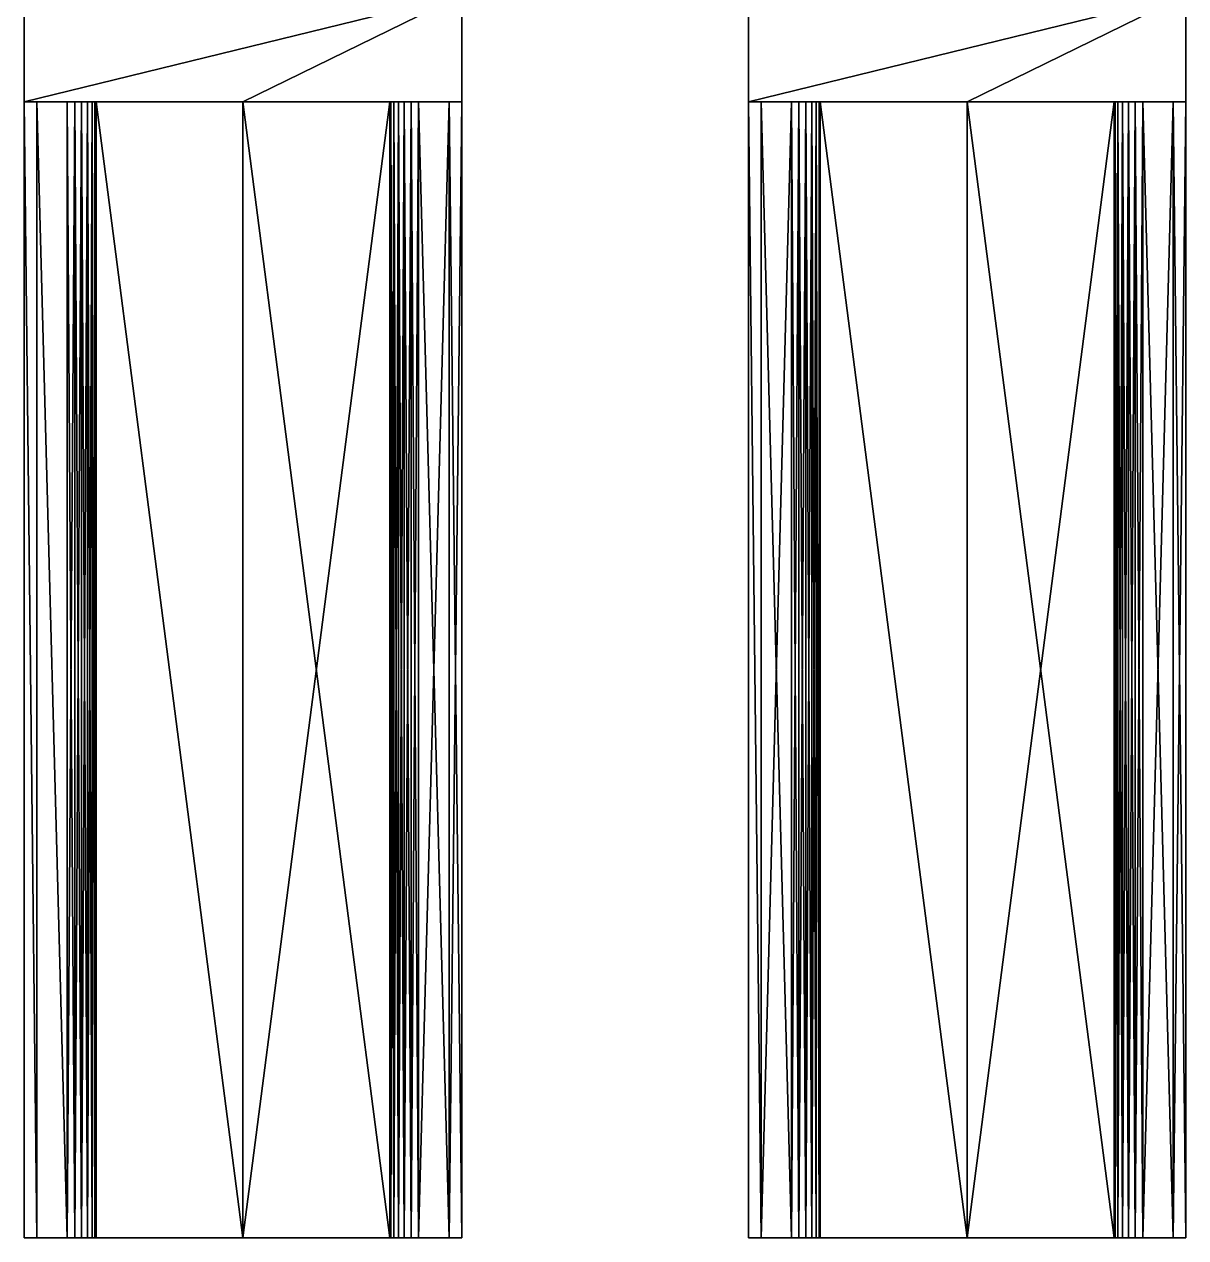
# Model space of a CAD drawing. Header units: metres. Extents: x -0.193 to 0.15, y -0.294 to 0.362.
# Drawn here: x -0.029 to 0.133, y -0.2935 to -0.1242 of the extents above; entities that cross this region are included whole.
import ezdxf

# ---------------------------------------------------------------- set-up
doc = ezdxf.new("R2010")
doc.units = ezdxf.units.M

msp = doc.modelspace()

# ---------------------------------------------------------------- linework, layer by layer
at = {"layer": 'default', "color": 251}
for points in [[(0.032004, -0.119996, -0.1287), (0.0015, -0.134996, -0.1287), (-0.029004, -0.134996, -0.1287), (0.032004, -0.119996, -0.1287)], [(0.032004, -0.119996, -0.1287), (-0.029004, -0.134996, -0.1287), (-0.029004, -0.119996, -0.1287), (0.032004, -0.119996, -0.1287)], [(-0.029004, -0.134996, -0.1287), (-0.029004, -0.134996, -0.189696), (-0.029004, -0.119996, -0.189696), (-0.029004, -0.134996, -0.1287)], [(-0.029004, -0.134996, -0.1287), (-0.029004, -0.119996, -0.189696), (-0.029004, -0.119996, -0.1287), (-0.029004, -0.134996, -0.1287)], [(0.032004, -0.119996, -0.189696), (-0.029004, -0.119996, -0.189696), (-0.029004, -0.134996, -0.189696), (0.032004, -0.119996, -0.189696)], [(0.032004, -0.119996, -0.189696), (-0.029004, -0.134996, -0.189696), (0.0015, -0.134996, -0.189696), (0.032004, -0.119996, -0.189696)], [(0.032004, -0.119996, -0.1287), (0.032004, -0.134996, -0.1287), (0.0015, -0.134996, -0.1287), (0.032004, -0.119996, -0.1287)], [(0.032004, -0.119996, -0.189696), (0.0015, -0.134996, -0.189696), (0.032004, -0.134996, -0.189696), (0.032004, -0.119996, -0.189696)], [(0.032004, -0.134996, -0.159204), (0.032004, -0.134996, -0.1287), (0.032004, -0.119996, -0.1287), (0.032004, -0.134996, -0.159204)], [(0.032004, -0.134996, -0.159204), (0.032004, -0.119996, -0.1287), (0.032004, -0.119996, -0.189696), (0.032004, -0.134996, -0.159204)], [(0.032004, -0.134996, -0.159204), (0.032004, -0.119996, -0.189696), (0.032004, -0.134996, -0.189696), (0.032004, -0.134996, -0.159204)], [(0.132996, -0.119996, -0.1287), (0.102504, -0.134996, -0.1287), (0.072, -0.134996, -0.1287), (0.132996, -0.119996, -0.1287)], [(0.132996, -0.119996, -0.1287), (0.072, -0.134996, -0.1287), (0.072, -0.119996, -0.1287), (0.132996, -0.119996, -0.1287)], [(0.072, -0.119996, -0.189696), (0.072, -0.119996, -0.1287), (0.072, -0.134996, -0.1287), (0.072, -0.119996, -0.189696)], [(0.072, -0.119996, -0.189696), (0.072, -0.134996, -0.1287), (0.072, -0.134996, -0.159204), (0.072, -0.119996, -0.189696)], [(0.072, -0.119996, -0.189696), (0.072, -0.134996, -0.159204), (0.072, -0.134996, -0.189696), (0.072, -0.119996, -0.189696)], [(0.132996, -0.119996, -0.189696), (0.072, -0.119996, -0.189696), (0.072, -0.134996, -0.189696), (0.132996, -0.119996, -0.189696)], [(0.132996, -0.119996, -0.189696), (0.072, -0.134996, -0.189696), (0.102504, -0.134996, -0.189696), (0.132996, -0.119996, -0.189696)], [(0.132996, -0.119996, -0.1287), (0.132996, -0.134996, -0.1287), (0.102504, -0.134996, -0.1287), (0.132996, -0.119996, -0.1287)], [(0.132996, -0.119996, -0.189696), (0.102504, -0.134996, -0.189696), (0.132996, -0.134996, -0.189696), (0.132996, -0.119996, -0.189696)], [(0.132996, -0.134996, -0.1287), (0.132996, -0.119996, -0.1287), (0.132996, -0.119996, -0.189696), (0.132996, -0.134996, -0.1287)], [(0.132996, -0.134996, -0.1287), (0.132996, -0.119996, -0.189696), (0.132996, -0.134996, -0.189696), (0.132996, -0.134996, -0.1287)], [(-0.029004, -0.134996, -0.1287), (-0.029004, -0.134996, -0.159204), (-0.029004, -0.134996, -0.189696), (-0.029004, -0.134996, -0.1287)], [(-0.029004, -0.134996, -0.159204), (-0.02724, -0.134996, -0.138696), (-0.02724, -0.293504, -0.138696), (-0.029004, -0.134996, -0.159204)], [(-0.029004, -0.134996, -0.159204), (-0.02724, -0.293504, -0.138696), (-0.029004, -0.293504, -0.159204), (-0.029004, -0.134996, -0.159204)], [(-0.029004, -0.134996, -0.159204), (-0.029004, -0.293504, -0.159204), (-0.02724, -0.293504, -0.1797), (-0.029004, -0.134996, -0.159204)], [(-0.029004, -0.134996, -0.159204), (-0.02724, -0.293504, -0.1797), (-0.02724, -0.134996, -0.1797), (-0.029004, -0.134996, -0.159204)], [(-0.02724, -0.134996, -0.138696), (-0.029004, -0.134996, -0.159204), (-0.029004, -0.134996, -0.1287), (-0.02724, -0.134996, -0.138696)], [(-0.018996, -0.134996, -0.187932), (0.0015, -0.134996, -0.189696), (-0.029004, -0.134996, -0.189696), (-0.018996, -0.134996, -0.187932)], [(-0.029004, -0.134996, -0.1287), (0.0015, -0.134996, -0.1287), (-0.018996, -0.134996, -0.130464), (-0.029004, -0.134996, -0.1287)], [(-0.018996, -0.134996, -0.130464), (-0.02724, -0.134996, -0.138696), (-0.029004, -0.134996, -0.1287), (-0.018996, -0.134996, -0.130464)], [(-0.029004, -0.134996, -0.189696), (-0.029004, -0.134996, -0.159204), (-0.02724, -0.134996, -0.1797), (-0.029004, -0.134996, -0.189696)], [(-0.02724, -0.134996, -0.1797), (-0.018996, -0.134996, -0.187932), (-0.029004, -0.134996, -0.189696), (-0.02724, -0.134996, -0.1797)], [(-0.02724, -0.134996, -0.138696), (-0.023004, -0.134996, -0.138696), (-0.023004, -0.293504, -0.138696), (-0.02724, -0.134996, -0.138696)], [(-0.02724, -0.134996, -0.138696), (-0.023004, -0.293504, -0.138696), (-0.02724, -0.293504, -0.138696), (-0.02724, -0.134996, -0.138696)], [(-0.02724, -0.134996, -0.1797), (-0.02724, -0.293504, -0.1797), (-0.023004, -0.293504, -0.1797), (-0.02724, -0.134996, -0.1797)], [(-0.02724, -0.134996, -0.1797), (-0.023004, -0.293504, -0.1797), (-0.023004, -0.134996, -0.1797), (-0.02724, -0.134996, -0.1797)], [(-0.02724, -0.134996, -0.1797), (-0.023004, -0.134996, -0.1797), (-0.02196, -0.134996, -0.179832), (-0.02724, -0.134996, -0.1797)], [(-0.02724, -0.134996, -0.1797), (-0.02196, -0.134996, -0.179832), (-0.021, -0.134996, -0.18024), (-0.02724, -0.134996, -0.1797)], [(-0.02724, -0.134996, -0.1797), (-0.021, -0.134996, -0.18024), (-0.020172, -0.134996, -0.180876), (-0.02724, -0.134996, -0.1797)], [(-0.02724, -0.134996, -0.1797), (-0.020172, -0.134996, -0.180876), (-0.019536, -0.134996, -0.181704), (-0.02724, -0.134996, -0.1797)], [(-0.02724, -0.134996, -0.1797), (-0.019536, -0.134996, -0.181704), (-0.01914, -0.134996, -0.182664), (-0.02724, -0.134996, -0.1797)], [(-0.02724, -0.134996, -0.1797), (-0.01914, -0.134996, -0.182664), (-0.018996, -0.134996, -0.183696), (-0.02724, -0.134996, -0.1797)], [(-0.018996, -0.134996, -0.130464), (-0.023004, -0.134996, -0.138696), (-0.02724, -0.134996, -0.138696), (-0.018996, -0.134996, -0.130464)], [(-0.02724, -0.134996, -0.1797), (-0.018996, -0.134996, -0.183696), (-0.018996, -0.134996, -0.187932), (-0.02724, -0.134996, -0.1797)], [(-0.023004, -0.134996, -0.138696), (-0.02196, -0.134996, -0.138564), (-0.02196, -0.293504, -0.138564), (-0.023004, -0.134996, -0.138696)], [(-0.023004, -0.134996, -0.138696), (-0.02196, -0.293504, -0.138564), (-0.023004, -0.293504, -0.138696), (-0.023004, -0.134996, -0.138696)], [(-0.023004, -0.293504, -0.1797), (-0.02196, -0.293504, -0.179832), (-0.02196, -0.134996, -0.179832), (-0.023004, -0.293504, -0.1797)], [(-0.023004, -0.293504, -0.1797), (-0.02196, -0.134996, -0.179832), (-0.023004, -0.134996, -0.1797), (-0.023004, -0.293504, -0.1797)], [(-0.018996, -0.134996, -0.130464), (-0.02196, -0.134996, -0.138564), (-0.023004, -0.134996, -0.138696), (-0.018996, -0.134996, -0.130464)], [(-0.02196, -0.134996, -0.138564), (-0.021, -0.134996, -0.138168), (-0.021, -0.293504, -0.138168), (-0.02196, -0.134996, -0.138564)], [(-0.02196, -0.134996, -0.138564), (-0.021, -0.293504, -0.138168), (-0.02196, -0.293504, -0.138564), (-0.02196, -0.134996, -0.138564)], [(-0.02196, -0.293504, -0.179832), (-0.021, -0.293504, -0.18024), (-0.021, -0.134996, -0.18024), (-0.02196, -0.293504, -0.179832)], [(-0.02196, -0.293504, -0.179832), (-0.021, -0.134996, -0.18024), (-0.02196, -0.134996, -0.179832), (-0.02196, -0.293504, -0.179832)], [(-0.018996, -0.134996, -0.130464), (-0.021, -0.134996, -0.138168), (-0.02196, -0.134996, -0.138564), (-0.018996, -0.134996, -0.130464)], [(-0.021, -0.134996, -0.138168), (-0.020172, -0.134996, -0.137532), (-0.020172, -0.293504, -0.137532), (-0.021, -0.134996, -0.138168)], [(-0.021, -0.134996, -0.138168), (-0.020172, -0.293504, -0.137532), (-0.021, -0.293504, -0.138168), (-0.021, -0.134996, -0.138168)], [(-0.021, -0.293504, -0.18024), (-0.020172, -0.293504, -0.180876), (-0.020172, -0.134996, -0.180876), (-0.021, -0.293504, -0.18024)], [(-0.021, -0.293504, -0.18024), (-0.020172, -0.134996, -0.180876), (-0.021, -0.134996, -0.18024), (-0.021, -0.293504, -0.18024)], [(-0.018996, -0.134996, -0.130464), (-0.020172, -0.134996, -0.137532), (-0.021, -0.134996, -0.138168), (-0.018996, -0.134996, -0.130464)], [(-0.020172, -0.134996, -0.137532), (-0.019536, -0.134996, -0.136704), (-0.019536, -0.293504, -0.136704), (-0.020172, -0.134996, -0.137532)], [(-0.020172, -0.134996, -0.137532), (-0.019536, -0.293504, -0.136704), (-0.020172, -0.293504, -0.137532), (-0.020172, -0.134996, -0.137532)], [(-0.020172, -0.293504, -0.180876), (-0.019536, -0.293504, -0.181704), (-0.019536, -0.134996, -0.181704), (-0.020172, -0.293504, -0.180876)], [(-0.020172, -0.293504, -0.180876), (-0.019536, -0.134996, -0.181704), (-0.020172, -0.134996, -0.180876), (-0.020172, -0.293504, -0.180876)], [(-0.018996, -0.134996, -0.130464), (-0.019536, -0.134996, -0.136704), (-0.020172, -0.134996, -0.137532), (-0.018996, -0.134996, -0.130464)], [(-0.019536, -0.134996, -0.136704), (-0.01914, -0.134996, -0.135732), (-0.01914, -0.293504, -0.135732), (-0.019536, -0.134996, -0.136704)], [(-0.019536, -0.134996, -0.136704), (-0.01914, -0.293504, -0.135732), (-0.019536, -0.293504, -0.136704), (-0.019536, -0.134996, -0.136704)], [(-0.019536, -0.134996, -0.181704), (-0.019536, -0.293504, -0.181704), (-0.01914, -0.293504, -0.182664), (-0.019536, -0.134996, -0.181704)], [(-0.019536, -0.134996, -0.181704), (-0.01914, -0.293504, -0.182664), (-0.01914, -0.134996, -0.182664), (-0.019536, -0.134996, -0.181704)], [(-0.018996, -0.134996, -0.130464), (-0.01914, -0.134996, -0.135732), (-0.019536, -0.134996, -0.136704), (-0.018996, -0.134996, -0.130464)], [(-0.01914, -0.134996, -0.135732), (-0.018996, -0.134996, -0.1347), (-0.018996, -0.293504, -0.1347), (-0.01914, -0.134996, -0.135732)], [(-0.01914, -0.134996, -0.135732), (-0.018996, -0.293504, -0.1347), (-0.01914, -0.293504, -0.135732), (-0.01914, -0.134996, -0.135732)], [(-0.01914, -0.134996, -0.182664), (-0.01914, -0.293504, -0.182664), (-0.018996, -0.293504, -0.183696), (-0.01914, -0.134996, -0.182664)], [(-0.01914, -0.134996, -0.182664), (-0.018996, -0.293504, -0.183696), (-0.018996, -0.134996, -0.183696), (-0.01914, -0.134996, -0.182664)], [(-0.018996, -0.134996, -0.130464), (-0.018996, -0.134996, -0.1347), (-0.01914, -0.134996, -0.135732), (-0.018996, -0.134996, -0.130464)], [(0.0015, -0.293504, -0.1287), (-0.018996, -0.293504, -0.130464), (-0.018996, -0.134996, -0.130464), (0.0015, -0.293504, -0.1287)], [(0.0015, -0.293504, -0.1287), (-0.018996, -0.134996, -0.130464), (0.0015, -0.134996, -0.1287), (0.0015, -0.293504, -0.1287)], [(-0.018996, -0.134996, -0.130464), (-0.018996, -0.293504, -0.130464), (-0.018996, -0.293504, -0.1347), (-0.018996, -0.134996, -0.130464)], [(-0.018996, -0.134996, -0.130464), (-0.018996, -0.293504, -0.1347), (-0.018996, -0.134996, -0.1347), (-0.018996, -0.134996, -0.130464)], [(-0.018996, -0.134996, -0.183696), (-0.018996, -0.293504, -0.183696), (-0.018996, -0.293504, -0.187932), (-0.018996, -0.134996, -0.183696)], [(-0.018996, -0.134996, -0.183696), (-0.018996, -0.293504, -0.187932), (-0.018996, -0.134996, -0.187932), (-0.018996, -0.134996, -0.183696)], [(-0.018996, -0.134996, -0.187932), (-0.018996, -0.293504, -0.187932), (0.0015, -0.293504, -0.189696), (-0.018996, -0.134996, -0.187932)], [(-0.018996, -0.134996, -0.187932), (0.0015, -0.293504, -0.189696), (0.0015, -0.134996, -0.189696), (-0.018996, -0.134996, -0.187932)], [(0.021996, -0.293504, -0.130464), (0.0015, -0.293504, -0.1287), (0.0015, -0.134996, -0.1287), (0.021996, -0.293504, -0.130464)], [(0.021996, -0.293504, -0.130464), (0.0015, -0.134996, -0.1287), (0.021996, -0.134996, -0.130464), (0.021996, -0.293504, -0.130464)], [(0.0015, -0.293504, -0.189696), (0.021996, -0.293504, -0.187932), (0.021996, -0.134996, -0.187932), (0.0015, -0.293504, -0.189696)], [(0.0015, -0.293504, -0.189696), (0.021996, -0.134996, -0.187932), (0.0015, -0.134996, -0.189696), (0.0015, -0.293504, -0.189696)], [(0.021996, -0.134996, -0.130464), (0.0015, -0.134996, -0.1287), (0.032004, -0.134996, -0.1287), (0.021996, -0.134996, -0.130464)], [(0.032004, -0.134996, -0.189696), (0.0015, -0.134996, -0.189696), (0.021996, -0.134996, -0.187932), (0.032004, -0.134996, -0.189696)], [(0.021996, -0.293504, -0.1347), (0.021996, -0.293504, -0.130464), (0.021996, -0.134996, -0.130464), (0.021996, -0.293504, -0.1347)], [(0.021996, -0.293504, -0.1347), (0.021996, -0.134996, -0.130464), (0.021996, -0.134996, -0.1347), (0.021996, -0.293504, -0.1347)], [(0.021996, -0.293504, -0.187932), (0.021996, -0.293504, -0.183696), (0.021996, -0.134996, -0.183696), (0.021996, -0.293504, -0.187932)], [(0.021996, -0.293504, -0.187932), (0.021996, -0.134996, -0.183696), (0.021996, -0.134996, -0.187932), (0.021996, -0.293504, -0.187932)], [(0.021996, -0.134996, -0.1347), (0.02214, -0.134996, -0.135732), (0.02214, -0.293504, -0.135732), (0.021996, -0.134996, -0.1347)], [(0.021996, -0.134996, -0.1347), (0.02214, -0.293504, -0.135732), (0.021996, -0.293504, -0.1347), (0.021996, -0.134996, -0.1347)], [(0.021996, -0.293504, -0.183696), (0.02214, -0.293504, -0.182664), (0.02214, -0.134996, -0.182664), (0.021996, -0.293504, -0.183696)], [(0.021996, -0.293504, -0.183696), (0.02214, -0.134996, -0.182664), (0.021996, -0.134996, -0.183696), (0.021996, -0.293504, -0.183696)], [(0.021996, -0.134996, -0.187932), (0.021996, -0.134996, -0.183696), (0.02214, -0.134996, -0.182664), (0.021996, -0.134996, -0.187932)], [(0.021996, -0.134996, -0.187932), (0.02214, -0.134996, -0.182664), (0.022536, -0.134996, -0.181704), (0.021996, -0.134996, -0.187932)], [(0.021996, -0.134996, -0.187932), (0.022536, -0.134996, -0.181704), (0.023172, -0.134996, -0.180876), (0.021996, -0.134996, -0.187932)], [(0.021996, -0.134996, -0.187932), (0.023172, -0.134996, -0.180876), (0.024, -0.134996, -0.18024), (0.021996, -0.134996, -0.187932)], [(0.021996, -0.134996, -0.187932), (0.024, -0.134996, -0.18024), (0.02496, -0.134996, -0.179832), (0.021996, -0.134996, -0.187932)], [(0.03024, -0.134996, -0.138696), (0.02214, -0.134996, -0.135732), (0.021996, -0.134996, -0.1347), (0.03024, -0.134996, -0.138696)], [(0.021996, -0.134996, -0.187932), (0.02496, -0.134996, -0.179832), (0.026004, -0.134996, -0.1797), (0.021996, -0.134996, -0.187932)], [(0.03024, -0.134996, -0.138696), (0.021996, -0.134996, -0.1347), (0.021996, -0.134996, -0.130464), (0.03024, -0.134996, -0.138696)], [(0.021996, -0.134996, -0.187932), (0.026004, -0.134996, -0.1797), (0.03024, -0.134996, -0.1797), (0.021996, -0.134996, -0.187932)], [(0.03024, -0.134996, -0.138696), (0.021996, -0.134996, -0.130464), (0.032004, -0.134996, -0.1287), (0.03024, -0.134996, -0.138696)], [(0.021996, -0.134996, -0.187932), (0.03024, -0.134996, -0.1797), (0.032004, -0.134996, -0.189696), (0.021996, -0.134996, -0.187932)], [(0.02214, -0.134996, -0.135732), (0.022536, -0.134996, -0.136704), (0.022536, -0.293504, -0.136704), (0.02214, -0.134996, -0.135732)], [(0.02214, -0.134996, -0.135732), (0.022536, -0.293504, -0.136704), (0.02214, -0.293504, -0.135732), (0.02214, -0.134996, -0.135732)], [(0.02214, -0.293504, -0.182664), (0.022536, -0.293504, -0.181704), (0.022536, -0.134996, -0.181704), (0.02214, -0.293504, -0.182664)], [(0.02214, -0.293504, -0.182664), (0.022536, -0.134996, -0.181704), (0.02214, -0.134996, -0.182664), (0.02214, -0.293504, -0.182664)], [(0.03024, -0.134996, -0.138696), (0.022536, -0.134996, -0.136704), (0.02214, -0.134996, -0.135732), (0.03024, -0.134996, -0.138696)], [(0.022536, -0.134996, -0.136704), (0.023172, -0.134996, -0.137532), (0.023172, -0.293504, -0.137532), (0.022536, -0.134996, -0.136704)], [(0.022536, -0.134996, -0.136704), (0.023172, -0.293504, -0.137532), (0.022536, -0.293504, -0.136704), (0.022536, -0.134996, -0.136704)], [(0.022536, -0.293504, -0.181704), (0.023172, -0.293504, -0.180876), (0.023172, -0.134996, -0.180876), (0.022536, -0.293504, -0.181704)], [(0.022536, -0.293504, -0.181704), (0.023172, -0.134996, -0.180876), (0.022536, -0.134996, -0.181704), (0.022536, -0.293504, -0.181704)], [(0.03024, -0.134996, -0.138696), (0.023172, -0.134996, -0.137532), (0.022536, -0.134996, -0.136704), (0.03024, -0.134996, -0.138696)], [(0.023172, -0.134996, -0.137532), (0.024, -0.134996, -0.138168), (0.024, -0.293504, -0.138168), (0.023172, -0.134996, -0.137532)], [(0.023172, -0.134996, -0.137532), (0.024, -0.293504, -0.138168), (0.023172, -0.293504, -0.137532), (0.023172, -0.134996, -0.137532)], [(0.023172, -0.293504, -0.180876), (0.024, -0.293504, -0.18024), (0.024, -0.134996, -0.18024), (0.023172, -0.293504, -0.180876)], [(0.023172, -0.293504, -0.180876), (0.024, -0.134996, -0.18024), (0.023172, -0.134996, -0.180876), (0.023172, -0.293504, -0.180876)], [(0.03024, -0.134996, -0.138696), (0.024, -0.134996, -0.138168), (0.023172, -0.134996, -0.137532), (0.03024, -0.134996, -0.138696)], [(0.024, -0.134996, -0.138168), (0.02496, -0.134996, -0.138564), (0.02496, -0.293504, -0.138564), (0.024, -0.134996, -0.138168)], [(0.024, -0.134996, -0.138168), (0.02496, -0.293504, -0.138564), (0.024, -0.293504, -0.138168), (0.024, -0.134996, -0.138168)], [(0.024, -0.293504, -0.18024), (0.02496, -0.293504, -0.179832), (0.02496, -0.134996, -0.179832), (0.024, -0.293504, -0.18024)], [(0.024, -0.293504, -0.18024), (0.02496, -0.134996, -0.179832), (0.024, -0.134996, -0.18024), (0.024, -0.293504, -0.18024)], [(0.03024, -0.134996, -0.138696), (0.02496, -0.134996, -0.138564), (0.024, -0.134996, -0.138168), (0.03024, -0.134996, -0.138696)], [(0.02496, -0.134996, -0.138564), (0.026004, -0.134996, -0.138696), (0.026004, -0.293504, -0.138696), (0.02496, -0.134996, -0.138564)], [(0.02496, -0.134996, -0.138564), (0.026004, -0.293504, -0.138696), (0.02496, -0.293504, -0.138564), (0.02496, -0.134996, -0.138564)], [(0.02496, -0.293504, -0.179832), (0.026004, -0.293504, -0.1797), (0.026004, -0.134996, -0.1797), (0.02496, -0.293504, -0.179832)], [(0.02496, -0.293504, -0.179832), (0.026004, -0.134996, -0.1797), (0.02496, -0.134996, -0.179832), (0.02496, -0.293504, -0.179832)], [(0.03024, -0.134996, -0.138696), (0.026004, -0.134996, -0.138696), (0.02496, -0.134996, -0.138564), (0.03024, -0.134996, -0.138696)], [(0.026004, -0.134996, -0.138696), (0.03024, -0.134996, -0.138696), (0.03024, -0.293504, -0.138696), (0.026004, -0.134996, -0.138696)], [(0.026004, -0.134996, -0.138696), (0.03024, -0.293504, -0.138696), (0.026004, -0.293504, -0.138696), (0.026004, -0.134996, -0.138696)], [(0.026004, -0.293504, -0.1797), (0.03024, -0.293504, -0.1797), (0.03024, -0.134996, -0.1797), (0.026004, -0.293504, -0.1797)], [(0.026004, -0.293504, -0.1797), (0.03024, -0.134996, -0.1797), (0.026004, -0.134996, -0.1797), (0.026004, -0.293504, -0.1797)], [(0.03024, -0.134996, -0.138696), (0.032004, -0.134996, -0.159204), (0.032004, -0.293504, -0.159204), (0.03024, -0.134996, -0.138696)], [(0.03024, -0.134996, -0.138696), (0.032004, -0.293504, -0.159204), (0.03024, -0.293504, -0.138696), (0.03024, -0.134996, -0.138696)], [(0.03024, -0.293504, -0.1797), (0.032004, -0.293504, -0.159204), (0.032004, -0.134996, -0.159204), (0.03024, -0.293504, -0.1797)], [(0.03024, -0.293504, -0.1797), (0.032004, -0.134996, -0.159204), (0.03024, -0.134996, -0.1797), (0.03024, -0.293504, -0.1797)], [(0.03024, -0.134996, -0.1797), (0.032004, -0.134996, -0.159204), (0.032004, -0.134996, -0.189696), (0.03024, -0.134996, -0.1797)], [(0.032004, -0.134996, -0.1287), (0.032004, -0.134996, -0.159204), (0.03024, -0.134996, -0.138696), (0.032004, -0.134996, -0.1287)], [(0.072, -0.134996, -0.159204), (0.073764, -0.134996, -0.138696), (0.073764, -0.293504, -0.138696), (0.072, -0.134996, -0.159204)], [(0.072, -0.134996, -0.159204), (0.073764, -0.293504, -0.138696), (0.072, -0.293504, -0.159204), (0.072, -0.134996, -0.159204)], [(0.072, -0.134996, -0.159204), (0.072, -0.293504, -0.159204), (0.073764, -0.293504, -0.1797), (0.072, -0.134996, -0.159204)], [(0.072, -0.134996, -0.159204), (0.073764, -0.293504, -0.1797), (0.073764, -0.134996, -0.1797), (0.072, -0.134996, -0.159204)], [(0.073764, -0.134996, -0.138696), (0.072, -0.134996, -0.159204), (0.072, -0.134996, -0.1287), (0.073764, -0.134996, -0.138696)], [(0.081996, -0.134996, -0.187932), (0.102504, -0.134996, -0.189696), (0.072, -0.134996, -0.189696), (0.081996, -0.134996, -0.187932)], [(0.072, -0.134996, -0.1287), (0.102504, -0.134996, -0.1287), (0.081996, -0.134996, -0.130464), (0.072, -0.134996, -0.1287)], [(0.081996, -0.134996, -0.130464), (0.073764, -0.134996, -0.138696), (0.072, -0.134996, -0.1287), (0.081996, -0.134996, -0.130464)], [(0.072, -0.134996, -0.189696), (0.072, -0.134996, -0.159204), (0.073764, -0.134996, -0.1797), (0.072, -0.134996, -0.189696)], [(0.073764, -0.134996, -0.1797), (0.081996, -0.134996, -0.187932), (0.072, -0.134996, -0.189696), (0.073764, -0.134996, -0.1797)], [(0.073764, -0.134996, -0.138696), (0.078, -0.134996, -0.138696), (0.078, -0.293504, -0.138696), (0.073764, -0.134996, -0.138696)], [(0.073764, -0.134996, -0.138696), (0.078, -0.293504, -0.138696), (0.073764, -0.293504, -0.138696), (0.073764, -0.134996, -0.138696)], [(0.073764, -0.293504, -0.1797), (0.078, -0.293504, -0.1797), (0.078, -0.134996, -0.1797), (0.073764, -0.293504, -0.1797)], [(0.073764, -0.293504, -0.1797), (0.078, -0.134996, -0.1797), (0.073764, -0.134996, -0.1797), (0.073764, -0.293504, -0.1797)], [(0.073764, -0.134996, -0.1797), (0.078, -0.134996, -0.1797), (0.079032, -0.134996, -0.179832), (0.073764, -0.134996, -0.1797)], [(0.073764, -0.134996, -0.1797), (0.079032, -0.134996, -0.179832), (0.080004, -0.134996, -0.18024), (0.073764, -0.134996, -0.1797)], [(0.073764, -0.134996, -0.1797), (0.080004, -0.134996, -0.18024), (0.080832, -0.134996, -0.180876), (0.073764, -0.134996, -0.1797)], [(0.073764, -0.134996, -0.1797), (0.080832, -0.134996, -0.180876), (0.081468, -0.134996, -0.181704), (0.073764, -0.134996, -0.1797)], [(0.073764, -0.134996, -0.1797), (0.081468, -0.134996, -0.181704), (0.081864, -0.134996, -0.182664), (0.073764, -0.134996, -0.1797)], [(0.073764, -0.134996, -0.1797), (0.081864, -0.134996, -0.182664), (0.081996, -0.134996, -0.183696), (0.073764, -0.134996, -0.1797)], [(0.081996, -0.134996, -0.130464), (0.078, -0.134996, -0.138696), (0.073764, -0.134996, -0.138696), (0.081996, -0.134996, -0.130464)], [(0.073764, -0.134996, -0.1797), (0.081996, -0.134996, -0.183696), (0.081996, -0.134996, -0.187932), (0.073764, -0.134996, -0.1797)], [(0.078, -0.134996, -0.138696), (0.079032, -0.134996, -0.138564), (0.079032, -0.293504, -0.138564), (0.078, -0.134996, -0.138696)], [(0.078, -0.134996, -0.138696), (0.079032, -0.293504, -0.138564), (0.078, -0.293504, -0.138696), (0.078, -0.134996, -0.138696)], [(0.078, -0.293504, -0.1797), (0.079032, -0.293504, -0.179832), (0.079032, -0.134996, -0.179832), (0.078, -0.293504, -0.1797)], [(0.078, -0.293504, -0.1797), (0.079032, -0.134996, -0.179832), (0.078, -0.134996, -0.1797), (0.078, -0.293504, -0.1797)], [(0.081996, -0.134996, -0.130464), (0.079032, -0.134996, -0.138564), (0.078, -0.134996, -0.138696), (0.081996, -0.134996, -0.130464)], [(0.079032, -0.134996, -0.138564), (0.080004, -0.134996, -0.138168), (0.080004, -0.293504, -0.138168), (0.079032, -0.134996, -0.138564)], [(0.079032, -0.134996, -0.138564), (0.080004, -0.293504, -0.138168), (0.079032, -0.293504, -0.138564), (0.079032, -0.134996, -0.138564)], [(0.079032, -0.293504, -0.179832), (0.080004, -0.293504, -0.18024), (0.080004, -0.134996, -0.18024), (0.079032, -0.293504, -0.179832)], [(0.079032, -0.293504, -0.179832), (0.080004, -0.134996, -0.18024), (0.079032, -0.134996, -0.179832), (0.079032, -0.293504, -0.179832)], [(0.081996, -0.134996, -0.130464), (0.080004, -0.134996, -0.138168), (0.079032, -0.134996, -0.138564), (0.081996, -0.134996, -0.130464)], [(0.080004, -0.134996, -0.138168), (0.080832, -0.134996, -0.137532), (0.080832, -0.293504, -0.137532), (0.080004, -0.134996, -0.138168)], [(0.080004, -0.134996, -0.138168), (0.080832, -0.293504, -0.137532), (0.080004, -0.293504, -0.138168), (0.080004, -0.134996, -0.138168)], [(0.080004, -0.293504, -0.18024), (0.080832, -0.293504, -0.180876), (0.080832, -0.134996, -0.180876), (0.080004, -0.293504, -0.18024)], [(0.080004, -0.293504, -0.18024), (0.080832, -0.134996, -0.180876), (0.080004, -0.134996, -0.18024), (0.080004, -0.293504, -0.18024)], [(0.081996, -0.134996, -0.130464), (0.080832, -0.134996, -0.137532), (0.080004, -0.134996, -0.138168), (0.081996, -0.134996, -0.130464)], [(0.080832, -0.134996, -0.137532), (0.081468, -0.134996, -0.136704), (0.081468, -0.293504, -0.136704), (0.080832, -0.134996, -0.137532)], [(0.080832, -0.134996, -0.137532), (0.081468, -0.293504, -0.136704), (0.080832, -0.293504, -0.137532), (0.080832, -0.134996, -0.137532)], [(0.080832, -0.293504, -0.180876), (0.081468, -0.293504, -0.181704), (0.081468, -0.134996, -0.181704), (0.080832, -0.293504, -0.180876)], [(0.080832, -0.293504, -0.180876), (0.081468, -0.134996, -0.181704), (0.080832, -0.134996, -0.180876), (0.080832, -0.293504, -0.180876)], [(0.081996, -0.134996, -0.130464), (0.081468, -0.134996, -0.136704), (0.080832, -0.134996, -0.137532), (0.081996, -0.134996, -0.130464)], [(0.081468, -0.134996, -0.136704), (0.081864, -0.134996, -0.135732), (0.081864, -0.293504, -0.135732), (0.081468, -0.134996, -0.136704)], [(0.081468, -0.134996, -0.136704), (0.081864, -0.293504, -0.135732), (0.081468, -0.293504, -0.136704), (0.081468, -0.134996, -0.136704)], [(0.081468, -0.134996, -0.181704), (0.081468, -0.293504, -0.181704), (0.081864, -0.293504, -0.182664), (0.081468, -0.134996, -0.181704)], [(0.081468, -0.134996, -0.181704), (0.081864, -0.293504, -0.182664), (0.081864, -0.134996, -0.182664), (0.081468, -0.134996, -0.181704)], [(0.081996, -0.134996, -0.130464), (0.081864, -0.134996, -0.135732), (0.081468, -0.134996, -0.136704), (0.081996, -0.134996, -0.130464)], [(0.081864, -0.134996, -0.135732), (0.081996, -0.134996, -0.1347), (0.081996, -0.293504, -0.1347), (0.081864, -0.134996, -0.135732)], [(0.081864, -0.134996, -0.135732), (0.081996, -0.293504, -0.1347), (0.081864, -0.293504, -0.135732), (0.081864, -0.134996, -0.135732)], [(0.081864, -0.134996, -0.182664), (0.081864, -0.293504, -0.182664), (0.081996, -0.293504, -0.183696), (0.081864, -0.134996, -0.182664)], [(0.081864, -0.134996, -0.182664), (0.081996, -0.293504, -0.183696), (0.081996, -0.134996, -0.183696), (0.081864, -0.134996, -0.182664)], [(0.081996, -0.134996, -0.130464), (0.081996, -0.134996, -0.1347), (0.081864, -0.134996, -0.135732), (0.081996, -0.134996, -0.130464)], [(0.102504, -0.293504, -0.1287), (0.081996, -0.293504, -0.130464), (0.081996, -0.134996, -0.130464), (0.102504, -0.293504, -0.1287)], [(0.102504, -0.293504, -0.1287), (0.081996, -0.134996, -0.130464), (0.102504, -0.134996, -0.1287), (0.102504, -0.293504, -0.1287)], [(0.081996, -0.134996, -0.130464), (0.081996, -0.293504, -0.130464), (0.081996, -0.293504, -0.1347), (0.081996, -0.134996, -0.130464)], [(0.081996, -0.134996, -0.130464), (0.081996, -0.293504, -0.1347), (0.081996, -0.134996, -0.1347), (0.081996, -0.134996, -0.130464)], [(0.081996, -0.134996, -0.183696), (0.081996, -0.293504, -0.183696), (0.081996, -0.293504, -0.187932), (0.081996, -0.134996, -0.183696)], [(0.081996, -0.134996, -0.183696), (0.081996, -0.293504, -0.187932), (0.081996, -0.134996, -0.187932), (0.081996, -0.134996, -0.183696)], [(0.081996, -0.134996, -0.187932), (0.081996, -0.293504, -0.187932), (0.102504, -0.293504, -0.189696), (0.081996, -0.134996, -0.187932)], [(0.081996, -0.134996, -0.187932), (0.102504, -0.293504, -0.189696), (0.102504, -0.134996, -0.189696), (0.081996, -0.134996, -0.187932)], [(0.123, -0.293504, -0.130464), (0.102504, -0.293504, -0.1287), (0.102504, -0.134996, -0.1287), (0.123, -0.293504, -0.130464)], [(0.123, -0.293504, -0.130464), (0.102504, -0.134996, -0.1287), (0.123, -0.134996, -0.130464), (0.123, -0.293504, -0.130464)], [(0.102504, -0.293504, -0.189696), (0.123, -0.293504, -0.187932), (0.123, -0.134996, -0.187932), (0.102504, -0.293504, -0.189696)], [(0.102504, -0.293504, -0.189696), (0.123, -0.134996, -0.187932), (0.102504, -0.134996, -0.189696), (0.102504, -0.293504, -0.189696)], [(0.123, -0.134996, -0.130464), (0.102504, -0.134996, -0.1287), (0.132996, -0.134996, -0.1287), (0.123, -0.134996, -0.130464)], [(0.132996, -0.134996, -0.189696), (0.102504, -0.134996, -0.189696), (0.123, -0.134996, -0.187932), (0.132996, -0.134996, -0.189696)], [(0.123, -0.293504, -0.1347), (0.123, -0.293504, -0.130464), (0.123, -0.134996, -0.130464), (0.123, -0.293504, -0.1347)], [(0.123, -0.293504, -0.1347), (0.123, -0.134996, -0.130464), (0.123, -0.134996, -0.1347), (0.123, -0.293504, -0.1347)], [(0.123, -0.293504, -0.187932), (0.123, -0.293504, -0.183696), (0.123, -0.134996, -0.183696), (0.123, -0.293504, -0.187932)], [(0.123, -0.293504, -0.187932), (0.123, -0.134996, -0.183696), (0.123, -0.134996, -0.187932), (0.123, -0.293504, -0.187932)], [(0.123, -0.134996, -0.1347), (0.123132, -0.134996, -0.135732), (0.123132, -0.293504, -0.135732), (0.123, -0.134996, -0.1347)], [(0.123, -0.134996, -0.1347), (0.123132, -0.293504, -0.135732), (0.123, -0.293504, -0.1347), (0.123, -0.134996, -0.1347)], [(0.123, -0.293504, -0.183696), (0.123132, -0.293504, -0.182664), (0.123132, -0.134996, -0.182664), (0.123, -0.293504, -0.183696)], [(0.123, -0.293504, -0.183696), (0.123132, -0.134996, -0.182664), (0.123, -0.134996, -0.183696), (0.123, -0.293504, -0.183696)], [(0.123, -0.134996, -0.187932), (0.123, -0.134996, -0.183696), (0.123132, -0.134996, -0.182664), (0.123, -0.134996, -0.187932)], [(0.123, -0.134996, -0.187932), (0.123132, -0.134996, -0.182664), (0.12354, -0.134996, -0.181704), (0.123, -0.134996, -0.187932)], [(0.123, -0.134996, -0.187932), (0.12354, -0.134996, -0.181704), (0.124176, -0.134996, -0.180876), (0.123, -0.134996, -0.187932)], [(0.123, -0.134996, -0.187932), (0.124176, -0.134996, -0.180876), (0.125004, -0.134996, -0.18024), (0.123, -0.134996, -0.187932)], [(0.123, -0.134996, -0.187932), (0.125004, -0.134996, -0.18024), (0.125964, -0.134996, -0.179832), (0.123, -0.134996, -0.187932)], [(0.131232, -0.134996, -0.138696), (0.123132, -0.134996, -0.135732), (0.123, -0.134996, -0.1347), (0.131232, -0.134996, -0.138696)], [(0.123, -0.134996, -0.187932), (0.125964, -0.134996, -0.179832), (0.126996, -0.134996, -0.1797), (0.123, -0.134996, -0.187932)], [(0.131232, -0.134996, -0.138696), (0.123, -0.134996, -0.1347), (0.123, -0.134996, -0.130464), (0.131232, -0.134996, -0.138696)], [(0.123, -0.134996, -0.187932), (0.126996, -0.134996, -0.1797), (0.131232, -0.134996, -0.1797), (0.123, -0.134996, -0.187932)], [(0.131232, -0.134996, -0.138696), (0.123, -0.134996, -0.130464), (0.132996, -0.134996, -0.1287), (0.131232, -0.134996, -0.138696)], [(0.123, -0.134996, -0.187932), (0.131232, -0.134996, -0.1797), (0.132996, -0.134996, -0.189696), (0.123, -0.134996, -0.187932)], [(0.123132, -0.134996, -0.135732), (0.12354, -0.134996, -0.136704), (0.12354, -0.293504, -0.136704), (0.123132, -0.134996, -0.135732)], [(0.123132, -0.134996, -0.135732), (0.12354, -0.293504, -0.136704), (0.123132, -0.293504, -0.135732), (0.123132, -0.134996, -0.135732)], [(0.123132, -0.293504, -0.182664), (0.12354, -0.293504, -0.181704), (0.12354, -0.134996, -0.181704), (0.123132, -0.293504, -0.182664)], [(0.123132, -0.293504, -0.182664), (0.12354, -0.134996, -0.181704), (0.123132, -0.134996, -0.182664), (0.123132, -0.293504, -0.182664)], [(0.131232, -0.134996, -0.138696), (0.12354, -0.134996, -0.136704), (0.123132, -0.134996, -0.135732), (0.131232, -0.134996, -0.138696)], [(0.12354, -0.134996, -0.136704), (0.124176, -0.134996, -0.137532), (0.124176, -0.293504, -0.137532), (0.12354, -0.134996, -0.136704)], [(0.12354, -0.134996, -0.136704), (0.124176, -0.293504, -0.137532), (0.12354, -0.293504, -0.136704), (0.12354, -0.134996, -0.136704)], [(0.12354, -0.293504, -0.181704), (0.124176, -0.293504, -0.180876), (0.124176, -0.134996, -0.180876), (0.12354, -0.293504, -0.181704)], [(0.12354, -0.293504, -0.181704), (0.124176, -0.134996, -0.180876), (0.12354, -0.134996, -0.181704), (0.12354, -0.293504, -0.181704)], [(0.131232, -0.134996, -0.138696), (0.124176, -0.134996, -0.137532), (0.12354, -0.134996, -0.136704), (0.131232, -0.134996, -0.138696)], [(0.124176, -0.134996, -0.137532), (0.125004, -0.134996, -0.138168), (0.125004, -0.293504, -0.138168), (0.124176, -0.134996, -0.137532)], [(0.124176, -0.134996, -0.137532), (0.125004, -0.293504, -0.138168), (0.124176, -0.293504, -0.137532), (0.124176, -0.134996, -0.137532)], [(0.124176, -0.293504, -0.180876), (0.125004, -0.293504, -0.18024), (0.125004, -0.134996, -0.18024), (0.124176, -0.293504, -0.180876)], [(0.124176, -0.293504, -0.180876), (0.125004, -0.134996, -0.18024), (0.124176, -0.134996, -0.180876), (0.124176, -0.293504, -0.180876)], [(0.131232, -0.134996, -0.138696), (0.125004, -0.134996, -0.138168), (0.124176, -0.134996, -0.137532), (0.131232, -0.134996, -0.138696)], [(0.125004, -0.134996, -0.138168), (0.125964, -0.134996, -0.138564), (0.125964, -0.293504, -0.138564), (0.125004, -0.134996, -0.138168)], [(0.125004, -0.134996, -0.138168), (0.125964, -0.293504, -0.138564), (0.125004, -0.293504, -0.138168), (0.125004, -0.134996, -0.138168)], [(0.125004, -0.293504, -0.18024), (0.125964, -0.293504, -0.179832), (0.125964, -0.134996, -0.179832), (0.125004, -0.293504, -0.18024)], [(0.125004, -0.293504, -0.18024), (0.125964, -0.134996, -0.179832), (0.125004, -0.134996, -0.18024), (0.125004, -0.293504, -0.18024)], [(0.131232, -0.134996, -0.138696), (0.125964, -0.134996, -0.138564), (0.125004, -0.134996, -0.138168), (0.131232, -0.134996, -0.138696)], [(0.125964, -0.134996, -0.138564), (0.126996, -0.134996, -0.138696), (0.126996, -0.293504, -0.138696), (0.125964, -0.134996, -0.138564)], [(0.125964, -0.134996, -0.138564), (0.126996, -0.293504, -0.138696), (0.125964, -0.293504, -0.138564), (0.125964, -0.134996, -0.138564)], [(0.125964, -0.293504, -0.179832), (0.126996, -0.293504, -0.1797), (0.126996, -0.134996, -0.1797), (0.125964, -0.293504, -0.179832)], [(0.125964, -0.293504, -0.179832), (0.126996, -0.134996, -0.1797), (0.125964, -0.134996, -0.179832), (0.125964, -0.293504, -0.179832)], [(0.131232, -0.134996, -0.138696), (0.126996, -0.134996, -0.138696), (0.125964, -0.134996, -0.138564), (0.131232, -0.134996, -0.138696)], [(0.126996, -0.134996, -0.138696), (0.131232, -0.134996, -0.138696), (0.131232, -0.293504, -0.138696), (0.126996, -0.134996, -0.138696)], [(0.126996, -0.134996, -0.138696), (0.131232, -0.293504, -0.138696), (0.126996, -0.293504, -0.138696), (0.126996, -0.134996, -0.138696)], [(0.126996, -0.293504, -0.1797), (0.131232, -0.293504, -0.1797), (0.131232, -0.134996, -0.1797), (0.126996, -0.293504, -0.1797)], [(0.126996, -0.293504, -0.1797), (0.131232, -0.134996, -0.1797), (0.126996, -0.134996, -0.1797), (0.126996, -0.293504, -0.1797)], [(0.131232, -0.134996, -0.138696), (0.132996, -0.134996, -0.159204), (0.132996, -0.293504, -0.159204), (0.131232, -0.134996, -0.138696)], [(0.131232, -0.134996, -0.138696), (0.132996, -0.293504, -0.159204), (0.131232, -0.293504, -0.138696), (0.131232, -0.134996, -0.138696)], [(0.131232, -0.293504, -0.1797), (0.132996, -0.293504, -0.159204), (0.132996, -0.134996, -0.159204), (0.131232, -0.293504, -0.1797)], [(0.131232, -0.293504, -0.1797), (0.132996, -0.134996, -0.159204), (0.131232, -0.134996, -0.1797), (0.131232, -0.293504, -0.1797)], [(0.131232, -0.134996, -0.1797), (0.132996, -0.134996, -0.159204), (0.132996, -0.134996, -0.189696), (0.131232, -0.134996, -0.1797)], [(0.132996, -0.134996, -0.1287), (0.132996, -0.134996, -0.159204), (0.131232, -0.134996, -0.138696), (0.132996, -0.134996, -0.1287)], [(0.132996, -0.134996, -0.1287), (0.132996, -0.134996, -0.189696), (0.132996, -0.134996, -0.159204), (0.132996, -0.134996, -0.1287)], [(-0.023004, -0.293504, -0.1797), (-0.02724, -0.293504, -0.1797), (-0.029004, -0.293504, -0.159204), (-0.023004, -0.293504, -0.1797)], [(-0.02196, -0.293504, -0.179832), (-0.023004, -0.293504, -0.1797), (-0.029004, -0.293504, -0.159204), (-0.02196, -0.293504, -0.179832)], [(-0.021, -0.293504, -0.18024), (-0.02196, -0.293504, -0.179832), (-0.029004, -0.293504, -0.159204), (-0.021, -0.293504, -0.18024)], [(-0.020172, -0.293504, -0.180876), (-0.021, -0.293504, -0.18024), (-0.029004, -0.293504, -0.159204), (-0.020172, -0.293504, -0.180876)], [(-0.019536, -0.293504, -0.181704), (-0.020172, -0.293504, -0.180876), (-0.029004, -0.293504, -0.159204), (-0.019536, -0.293504, -0.181704)], [(-0.019536, -0.293504, -0.181704), (-0.029004, -0.293504, -0.159204), (-0.02724, -0.293504, -0.138696), (-0.019536, -0.293504, -0.181704)], [(-0.01914, -0.293504, -0.182664), (-0.019536, -0.293504, -0.181704), (-0.02724, -0.293504, -0.138696), (-0.01914, -0.293504, -0.182664)], [(-0.01914, -0.293504, -0.182664), (-0.02724, -0.293504, -0.138696), (-0.023004, -0.293504, -0.138696), (-0.01914, -0.293504, -0.182664)], [(0.021996, -0.293504, -0.1347), (-0.01914, -0.293504, -0.182664), (-0.023004, -0.293504, -0.138696), (0.021996, -0.293504, -0.1347)], [(0.021996, -0.293504, -0.1347), (-0.023004, -0.293504, -0.138696), (-0.02196, -0.293504, -0.138564), (0.021996, -0.293504, -0.1347)], [(-0.02196, -0.293504, -0.138564), (-0.021, -0.293504, -0.138168), (0.021996, -0.293504, -0.130464), (-0.02196, -0.293504, -0.138564)], [(-0.02196, -0.293504, -0.138564), (0.021996, -0.293504, -0.130464), (0.021996, -0.293504, -0.1347), (-0.02196, -0.293504, -0.138564)], [(-0.021, -0.293504, -0.138168), (-0.020172, -0.293504, -0.137532), (0.0015, -0.293504, -0.1287), (-0.021, -0.293504, -0.138168)], [(-0.021, -0.293504, -0.138168), (0.0015, -0.293504, -0.1287), (0.021996, -0.293504, -0.130464), (-0.021, -0.293504, -0.138168)], [(-0.020172, -0.293504, -0.137532), (-0.019536, -0.293504, -0.136704), (0.0015, -0.293504, -0.1287), (-0.020172, -0.293504, -0.137532)], [(-0.019536, -0.293504, -0.136704), (-0.01914, -0.293504, -0.135732), (0.0015, -0.293504, -0.1287), (-0.019536, -0.293504, -0.136704)], [(-0.01914, -0.293504, -0.135732), (-0.018996, -0.293504, -0.1347), (0.0015, -0.293504, -0.1287), (-0.01914, -0.293504, -0.135732)], [(0.021996, -0.293504, -0.1347), (-0.018996, -0.293504, -0.183696), (-0.01914, -0.293504, -0.182664), (0.021996, -0.293504, -0.1347)], [(-0.018996, -0.293504, -0.187932), (-0.018996, -0.293504, -0.183696), (0.0015, -0.293504, -0.189696), (-0.018996, -0.293504, -0.187932)], [(-0.018996, -0.293504, -0.1347), (-0.018996, -0.293504, -0.130464), (0.0015, -0.293504, -0.1287), (-0.018996, -0.293504, -0.1347)], [(0.024, -0.293504, -0.18024), (0.0015, -0.293504, -0.189696), (-0.018996, -0.293504, -0.183696), (0.024, -0.293504, -0.18024)], [(0.02496, -0.293504, -0.179832), (0.024, -0.293504, -0.18024), (-0.018996, -0.293504, -0.183696), (0.02496, -0.293504, -0.179832)], [(0.021996, -0.293504, -0.1347), (0.02496, -0.293504, -0.179832), (-0.018996, -0.293504, -0.183696), (0.021996, -0.293504, -0.1347)], [(0.021996, -0.293504, -0.183696), (0.021996, -0.293504, -0.187932), (0.0015, -0.293504, -0.189696), (0.021996, -0.293504, -0.183696)], [(0.02214, -0.293504, -0.182664), (0.021996, -0.293504, -0.183696), (0.0015, -0.293504, -0.189696), (0.02214, -0.293504, -0.182664)], [(0.022536, -0.293504, -0.181704), (0.02214, -0.293504, -0.182664), (0.0015, -0.293504, -0.189696), (0.022536, -0.293504, -0.181704)], [(0.023172, -0.293504, -0.180876), (0.022536, -0.293504, -0.181704), (0.0015, -0.293504, -0.189696), (0.023172, -0.293504, -0.180876)], [(0.024, -0.293504, -0.18024), (0.023172, -0.293504, -0.180876), (0.0015, -0.293504, -0.189696), (0.024, -0.293504, -0.18024)], [(0.021996, -0.293504, -0.1347), (0.02214, -0.293504, -0.135732), (0.026004, -0.293504, -0.1797), (0.021996, -0.293504, -0.1347)], [(0.021996, -0.293504, -0.1347), (0.026004, -0.293504, -0.1797), (0.02496, -0.293504, -0.179832), (0.021996, -0.293504, -0.1347)], [(0.02214, -0.293504, -0.135732), (0.022536, -0.293504, -0.136704), (0.03024, -0.293504, -0.1797), (0.02214, -0.293504, -0.135732)], [(0.02214, -0.293504, -0.135732), (0.03024, -0.293504, -0.1797), (0.026004, -0.293504, -0.1797), (0.02214, -0.293504, -0.135732)], [(0.022536, -0.293504, -0.136704), (0.023172, -0.293504, -0.137532), (0.032004, -0.293504, -0.159204), (0.022536, -0.293504, -0.136704)], [(0.022536, -0.293504, -0.136704), (0.032004, -0.293504, -0.159204), (0.03024, -0.293504, -0.1797), (0.022536, -0.293504, -0.136704)], [(0.023172, -0.293504, -0.137532), (0.024, -0.293504, -0.138168), (0.032004, -0.293504, -0.159204), (0.023172, -0.293504, -0.137532)], [(0.024, -0.293504, -0.138168), (0.02496, -0.293504, -0.138564), (0.032004, -0.293504, -0.159204), (0.024, -0.293504, -0.138168)], [(0.02496, -0.293504, -0.138564), (0.026004, -0.293504, -0.138696), (0.032004, -0.293504, -0.159204), (0.02496, -0.293504, -0.138564)], [(0.026004, -0.293504, -0.138696), (0.03024, -0.293504, -0.138696), (0.032004, -0.293504, -0.159204), (0.026004, -0.293504, -0.138696)], [(0.078, -0.293504, -0.1797), (0.073764, -0.293504, -0.1797), (0.072, -0.293504, -0.159204), (0.078, -0.293504, -0.1797)], [(0.079032, -0.293504, -0.179832), (0.078, -0.293504, -0.1797), (0.072, -0.293504, -0.159204), (0.079032, -0.293504, -0.179832)], [(0.080004, -0.293504, -0.18024), (0.079032, -0.293504, -0.179832), (0.072, -0.293504, -0.159204), (0.080004, -0.293504, -0.18024)], [(0.080832, -0.293504, -0.180876), (0.080004, -0.293504, -0.18024), (0.072, -0.293504, -0.159204), (0.080832, -0.293504, -0.180876)], [(0.081468, -0.293504, -0.181704), (0.080832, -0.293504, -0.180876), (0.072, -0.293504, -0.159204), (0.081468, -0.293504, -0.181704)], [(0.081468, -0.293504, -0.181704), (0.072, -0.293504, -0.159204), (0.073764, -0.293504, -0.138696), (0.081468, -0.293504, -0.181704)], [(0.081864, -0.293504, -0.182664), (0.081468, -0.293504, -0.181704), (0.073764, -0.293504, -0.138696), (0.081864, -0.293504, -0.182664)], [(0.081864, -0.293504, -0.182664), (0.073764, -0.293504, -0.138696), (0.078, -0.293504, -0.138696), (0.081864, -0.293504, -0.182664)], [(0.123, -0.293504, -0.1347), (0.081864, -0.293504, -0.182664), (0.078, -0.293504, -0.138696), (0.123, -0.293504, -0.1347)], [(0.123, -0.293504, -0.1347), (0.078, -0.293504, -0.138696), (0.079032, -0.293504, -0.138564), (0.123, -0.293504, -0.1347)], [(0.079032, -0.293504, -0.138564), (0.080004, -0.293504, -0.138168), (0.123, -0.293504, -0.130464), (0.079032, -0.293504, -0.138564)], [(0.079032, -0.293504, -0.138564), (0.123, -0.293504, -0.130464), (0.123, -0.293504, -0.1347), (0.079032, -0.293504, -0.138564)], [(0.080004, -0.293504, -0.138168), (0.080832, -0.293504, -0.137532), (0.102504, -0.293504, -0.1287), (0.080004, -0.293504, -0.138168)], [(0.080004, -0.293504, -0.138168), (0.102504, -0.293504, -0.1287), (0.123, -0.293504, -0.130464), (0.080004, -0.293504, -0.138168)], [(0.080832, -0.293504, -0.137532), (0.081468, -0.293504, -0.136704), (0.102504, -0.293504, -0.1287), (0.080832, -0.293504, -0.137532)], [(0.081468, -0.293504, -0.136704), (0.081864, -0.293504, -0.135732), (0.102504, -0.293504, -0.1287), (0.081468, -0.293504, -0.136704)], [(0.081864, -0.293504, -0.135732), (0.081996, -0.293504, -0.1347), (0.102504, -0.293504, -0.1287), (0.081864, -0.293504, -0.135732)], [(0.123, -0.293504, -0.1347), (0.081996, -0.293504, -0.183696), (0.081864, -0.293504, -0.182664), (0.123, -0.293504, -0.1347)], [(0.081996, -0.293504, -0.187932), (0.081996, -0.293504, -0.183696), (0.102504, -0.293504, -0.189696), (0.081996, -0.293504, -0.187932)], [(0.081996, -0.293504, -0.1347), (0.081996, -0.293504, -0.130464), (0.102504, -0.293504, -0.1287), (0.081996, -0.293504, -0.1347)], [(0.125004, -0.293504, -0.18024), (0.102504, -0.293504, -0.189696), (0.081996, -0.293504, -0.183696), (0.125004, -0.293504, -0.18024)], [(0.125964, -0.293504, -0.179832), (0.125004, -0.293504, -0.18024), (0.081996, -0.293504, -0.183696), (0.125964, -0.293504, -0.179832)], [(0.123, -0.293504, -0.1347), (0.125964, -0.293504, -0.179832), (0.081996, -0.293504, -0.183696), (0.123, -0.293504, -0.1347)], [(0.123, -0.293504, -0.183696), (0.123, -0.293504, -0.187932), (0.102504, -0.293504, -0.189696), (0.123, -0.293504, -0.183696)], [(0.123132, -0.293504, -0.182664), (0.123, -0.293504, -0.183696), (0.102504, -0.293504, -0.189696), (0.123132, -0.293504, -0.182664)], [(0.12354, -0.293504, -0.181704), (0.123132, -0.293504, -0.182664), (0.102504, -0.293504, -0.189696), (0.12354, -0.293504, -0.181704)], [(0.124176, -0.293504, -0.180876), (0.12354, -0.293504, -0.181704), (0.102504, -0.293504, -0.189696), (0.124176, -0.293504, -0.180876)], [(0.125004, -0.293504, -0.18024), (0.124176, -0.293504, -0.180876), (0.102504, -0.293504, -0.189696), (0.125004, -0.293504, -0.18024)], [(0.123, -0.293504, -0.1347), (0.123132, -0.293504, -0.135732), (0.126996, -0.293504, -0.1797), (0.123, -0.293504, -0.1347)], [(0.123, -0.293504, -0.1347), (0.126996, -0.293504, -0.1797), (0.125964, -0.293504, -0.179832), (0.123, -0.293504, -0.1347)], [(0.123132, -0.293504, -0.135732), (0.12354, -0.293504, -0.136704), (0.131232, -0.293504, -0.1797), (0.123132, -0.293504, -0.135732)], [(0.123132, -0.293504, -0.135732), (0.131232, -0.293504, -0.1797), (0.126996, -0.293504, -0.1797), (0.123132, -0.293504, -0.135732)], [(0.12354, -0.293504, -0.136704), (0.124176, -0.293504, -0.137532), (0.132996, -0.293504, -0.159204), (0.12354, -0.293504, -0.136704)], [(0.12354, -0.293504, -0.136704), (0.132996, -0.293504, -0.159204), (0.131232, -0.293504, -0.1797), (0.12354, -0.293504, -0.136704)], [(0.124176, -0.293504, -0.137532), (0.125004, -0.293504, -0.138168), (0.132996, -0.293504, -0.159204), (0.124176, -0.293504, -0.137532)], [(0.125004, -0.293504, -0.138168), (0.125964, -0.293504, -0.138564), (0.132996, -0.293504, -0.159204), (0.125004, -0.293504, -0.138168)], [(0.125964, -0.293504, -0.138564), (0.126996, -0.293504, -0.138696), (0.132996, -0.293504, -0.159204), (0.125964, -0.293504, -0.138564)], [(0.126996, -0.293504, -0.138696), (0.131232, -0.293504, -0.138696), (0.132996, -0.293504, -0.159204), (0.126996, -0.293504, -0.138696)]]:
    msp.add_3dface(points, dxfattribs=at)

doc.saveas('drawing.dxf')
